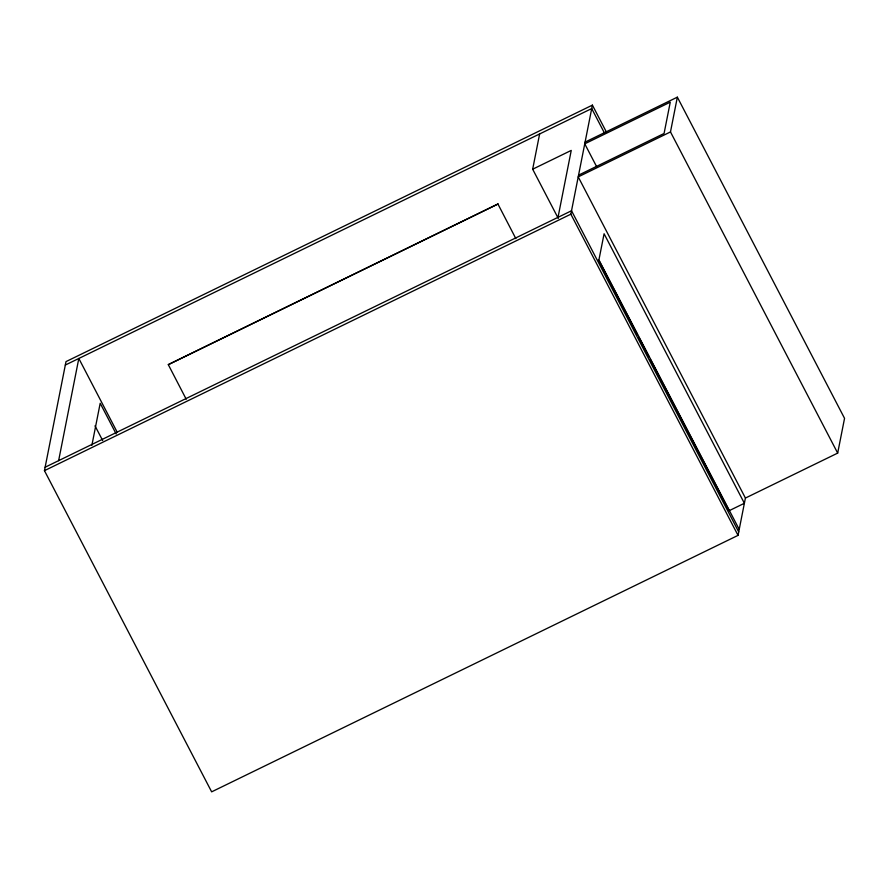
<?xml version="1.0" encoding="UTF-8"?>
<svg xmlns="http://www.w3.org/2000/svg" width="889" height="889" viewBox="0 0 889 889"><rect width="100%" height="100%" fill="white"/><g stroke="black" fill="none" stroke-linecap="round" stroke-linejoin="round"><path stroke-width="1.33" d="M585.084 142.118L677.351 97.157L670.484 131.928L578.217 176.878L745.415 498.062L738.037 535.367L211.649 791.843L44.45 470.659L65.997 361.612L592.396 105.124L606.487 132.205M58.63 460.646L78.821 358.467L117.27 432.321M91.878 445.333L100.19 403.262L116.181 433.976M168.299 364.634L497.929 204.025L168.299 364.634L186.223 399.228M558.303 218.45L532.667 169.21L539.634 133.939M558.025 217.327L571.249 150.408L532.667 169.21M738.037 535.367L570.849 214.182L592.396 105.124M745.415 498.062L837.682 453.101L844.55 418.341L677.351 97.157M65.319 365.046L591.718 108.569L604.531 133.183M578.561 175.155L664.072 133.494L670.262 102.168L584.751 143.829L596.919 167.21M45.128 467.225L571.527 210.749L738.715 531.922M44.45 470.659L570.849 214.182M670.484 131.928L837.682 453.101M739.215 529.411L598.919 259.91L604.087 233.763L744.382 503.274L729.124 510.708L650.326 359.334M598.441 259.655L637.513 334.731M638.802 337.187L649.048 356.878M497.929 204.025L515.853 238.619M95.001 425.82L102.68 440.555"/></g></svg>
